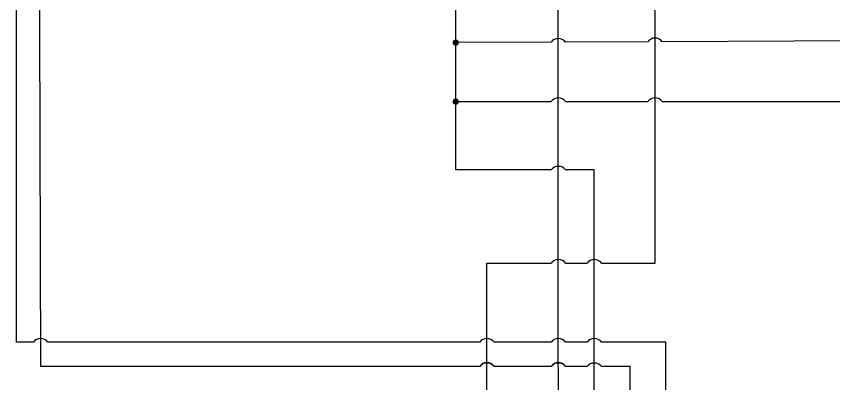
# Model space of a CAD drawing. Extents: x 8694 to 20248, y -4045 to 2404.
# Drawn here: x 8875 to 11478, y -762 to 407 of the extents above; entities that cross this region are included whole.
import ezdxf

# ---------------------------------------------------------------- set-up
doc = ezdxf.new("R2010")
doc.units = 0
doc.header["$MEASUREMENT"] = 0

msp = doc.modelspace()

# ---------------------------------------------------------------- linework, layer by layer
at = {"color": 18, "linetype": 'Continuous', "true_color": 0x000000}
for points in [[(10578.4, 324.8), (10274.3, 323.5), (10274.3, 1620.4)], [(10886.3, 326.2), (10623.7, 325)], [(11983.3, 331.1), (10931.6, 326.4)]]:
    msp.add_lwpolyline(points, dxfattribs=at)
at = {"color": 39, "linetype": 'Continuous', "true_color": 0x61361f}
for points in [[(10601.7, -3034), (10600.8, 1620.4)], [(10274.3, 135.7), (10274.3, 323.5)], [(10274.3, 135.7), (10578.4, 135.7)], [(10623.8, 135.7), (10886.3, 135.7)], [(10931.7, 135.7), (11983.3, 135.7)]]:
    msp.add_lwpolyline(points, dxfattribs=at)
at = {"color": 3, "linetype": 'Continuous'}
for points in [[(10738.4, -378.2), (10909, -378.2), (10909, 1620.6)], [(10373.7, -3034), (10373.7, -378.2), (10578.5, -378.2)], [(10623.9, -378.2), (10693, -378.2)]]:
    msp.add_lwpolyline(points, dxfattribs=at)
at = {"color": 5, "linetype": 'Continuous'}
for points in [[(8929.8, -629.9), (8875.1, -629.9), (8875.1, 1468.4)], [(10351, -629.9), (8975.2, -629.9)], [(10578.5, -629.9), (10396.4, -629.9)], [(10693, -629.9), (10623.9, -629.9)], [(10943.8, -3034), (10943.8, -629.9), (10738.4, -629.9)]]:
    msp.add_lwpolyline(points, dxfattribs=at)
at = {"color": 2, "linetype": 'Continuous'}
for points in [[(10351, -707.8), (8952.7, -707.8), (8947.1, 1468.4)], [(10578.5, -707.8), (10396.4, -707.8)], [(10693, -707.8), (10623.9, -707.8)], [(10829.8, -3034), (10829.8, -707.8), (10738.4, -707.8)]]:
    msp.add_lwpolyline(points, dxfattribs=at)
at = {"linetype": 'Continuous'}
for points, const_width in [([(10269.3, 323.5, 1), (10279.3, 323.5, 1)], 10), ([(10271.8, 323.5, 1), (10276.8, 323.5, 1)], 5), ([(10273.1, 323.5, 1), (10275.6, 323.5, 1)], 2.5), ([(10269.3, 135.7, 1), (10279.3, 135.7, 1)], 10)]:
    msp.add_lwpolyline(points, format="xyb", close=True, dxfattribs=dict(at, const_width=const_width))
at = {"color": 1, "linetype": 'Continuous'}
for points in [[(10578.4, -81.9), (10274.3, -81.9), (10274.3, 135.7)], [(10715.7, -81.9), (10623.8, -81.9)], [(10715.7, -3034), (10715.7, -81.9)]]:
    msp.add_lwpolyline(points, dxfattribs=at)
at = {"color": 18, "linetype": 'Continuous', "true_color": 0x000000}
for centre in [(10601.1, 308.7), (10909.1, 310.1)]:
    msp.add_arc(centre, 27.9, 35.6243, 144.6324, dxfattribs=at)
at = {"color": 39, "linetype": 'Continuous', "true_color": 0x61361f}
for centre in [(10601.1, 119.4), (10909, 119.4)]:
    msp.add_arc(centre, 27.9, 35.6993, 144.3007, dxfattribs=at)
at = {"color": 1, "linetype": 'Continuous'}
msp.add_arc((10601.1, -98.2), 27.9, 35.6993, 144.3007, dxfattribs=at)
at = {"color": 3, "linetype": 'Continuous'}
for centre in [(10601.2, -394.5), (10715.7, -394.5)]:
    msp.add_arc(centre, 27.9, 35.6993, 144.3007, dxfattribs=at)
at = {"color": 5, "linetype": 'Continuous'}
for centre in [(8952.5, -646.2), (10373.7, -646.2), (10601.2, -646.2), (10715.7, -646.2)]:
    msp.add_arc(centre, 27.9, 35.6993, 144.3007, dxfattribs=at)
at = {"color": 2, "linetype": 'Continuous'}
for centre in [(10373.7, -723.1), (10373.7, -724.1), (10601.2, -723.1), (10601.2, -724.1), (10715.7, -724.1)]:
    msp.add_arc(centre, 27.9, 35.6993, 144.3007, dxfattribs=at)

doc.saveas('drawing.dxf')
